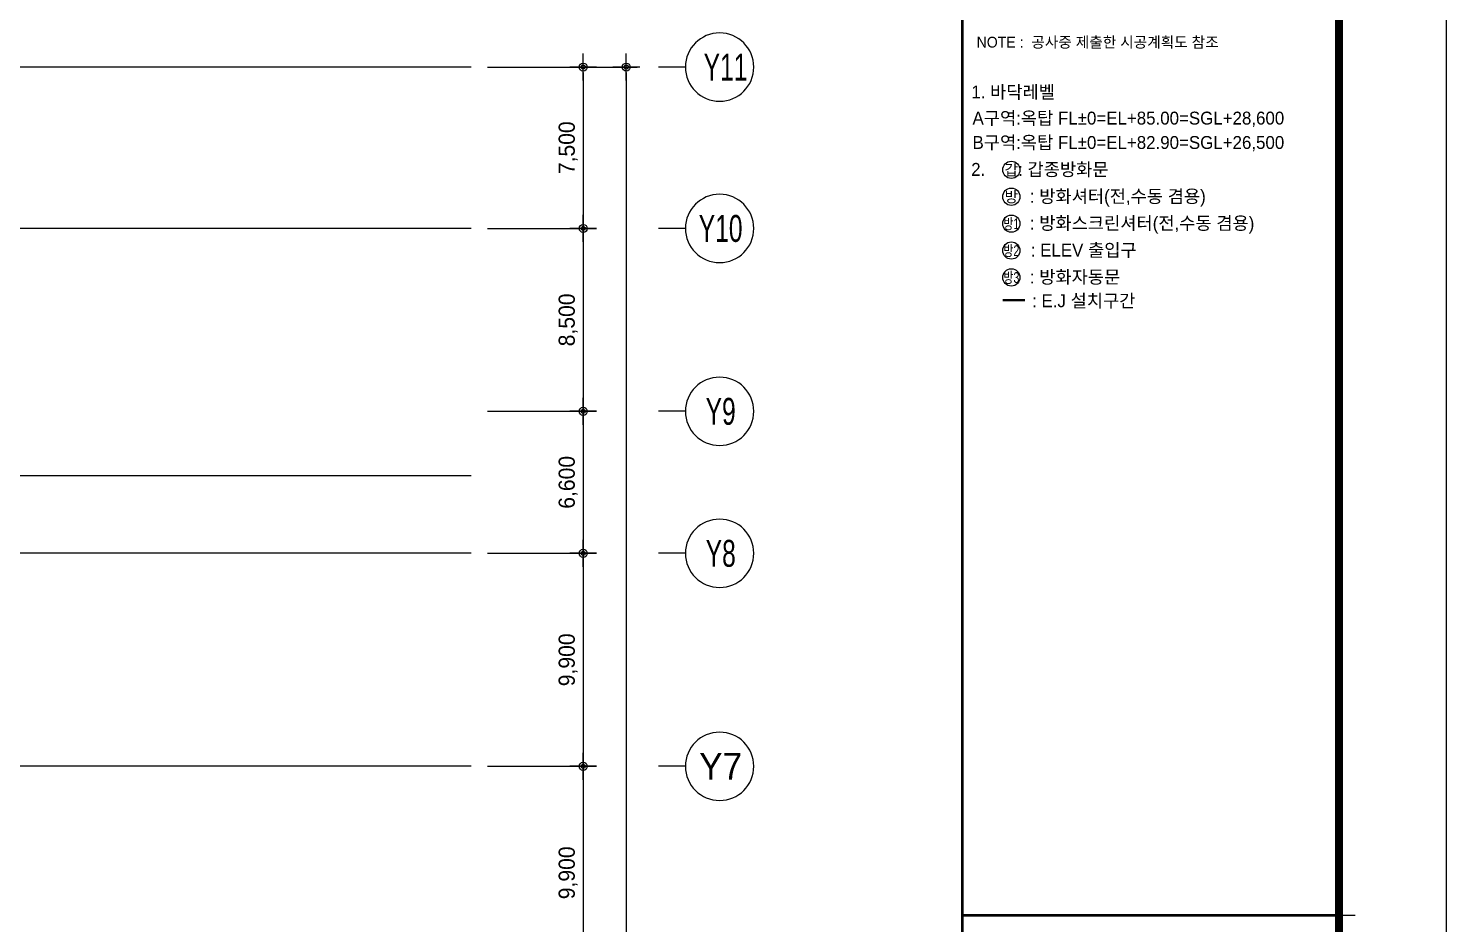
# Model space of a CAD drawing. Header units: metres. Extents: x 630750 to 860239, y 578133 to 726633.
# Drawn here: x 775105 to 841000, y 651998 to 693610 of the extents above; entities that cross this region are included whole.
import ezdxf
from ezdxf.enums import TextEntityAlignment as Align

# ---------------------------------------------------------------- set-up
doc = ezdxf.new("R2010")
doc.units = ezdxf.units.M
doc.header["$LTSCALE"] = 300
doc.linetypes.add('H2', pattern=[0.5, 0.25, -0.25])
doc.layers.get('Defpoints').update_dxf_attribs({"color": 8})
for name, color, linetype in [('001dmp-FORM', 7, 'Continuous'), ('A-CEN-1', 1, 'Continuous'), ('A-DIM', 7, 'Continuous'), ('A-GRID-DIMS', 14, 'Continuous'), ('A-TXT', 3, 'Continuous'), ('DIM', 7, 'Continuous'), ('Text-갑', 7, 'Continuous'), ('Text-방', 7, 'Continuous')]:
    doc.layers.add(name, color=color, linetype=linetype)
doc.styles.add('TEXT(돋음)', font='')
doc.styles.add('돋움', font='')
doc.styles.get('TEXT(돋음)').set_extended_font_data('Dotum')
doc.styles.get('돋움').set_extended_font_data('Dotum')
doc.dimstyles.new('DIM250', dxfattribs={"dimscale": 250, "dimtxt": 3, "dimasz": 1, "dimexe": 2, "dimexo": 3, "dimgap": 1, "dimtad": 1, "dimdec": 0, "dimzin": 0, "dimdsep": 46, "dimlunit": 6, "dimtxsty": 'TEXT(돋음)', "dimblk": 'Z_DOT', "dimcen": 2.5, "dimdle": 2, "dimclrd": 256, "dimclre": 256, "dimclrt": 3, "dimadec": 0, "dimazin": 0, "dimtfac": 1, "dimtdec": 0, "dimtix": 1, "dimtmove": 2, "dimatfit": 3, "dimldrblk": 'Z_DOT', "dimfxl": 1, "dimtolj": 1, "dimtzin": 0, "dimarcsym": 0})

# ---------------------------------------------------------------- blocks, each defined once
blk = doc.blocks.new('Z_DOT')
at = {"layer": 'DIM', "color": 7}
for p, q in [((-2.5, 0), (2.5, 0)), ((0, -2.5), (0, 2.5))]:
    blk.add_line(p, q, dxfattribs=at)
for radius in [0.75, 0.375]:
    blk.add_circle((0, 0), radius, dxfattribs=at)
blk = doc.blocks.new('*D21')
at = {"layer": 'A-DIM', "lineweight": -2, "transparency": 16777216}
for p, q in [((796434, 691810), (803384, 691810)), ((802884, 691560), (802884, 608240)), ((796435, 607990), (803384, 607990))]:
    blk.add_line(p, q, dxfattribs=at)
at = {"layer": 'Defpoints', "color": 0, "transparency": 16777216}
for p in [(795684, 691810), (795685, 607990), (802884, 607990)]:
    blk.add_point(p, dxfattribs=at)
at = {"layer": 'A-DIM', "lineweight": -2, "transparency": 16777216, "xscale": 250, "yscale": 250, "zscale": 250}
for p, rotation in [((802884, 691810), 90), ((802884, 607990), 270)]:
    blk.add_blockref('Z_DOT', p, dxfattribs=dict(at, rotation=rotation))
at = {"layer": 'A-DIM', "color": 3, "transparency": 16777216, "insert": (802187, 649900), "char_height": 750, "attachment_point": 5, "rotation": 90, "style": 'TEXT(돋음)'}
blk.add_mtext('\\A1;83,821', dxfattribs=at)
blk = doc.blocks.new('*D32')
at = {"layer": 'A-DIM', "lineweight": -2, "transparency": 16777216}
for p, q in [((796434, 691810), (801384, 691810)), ((800884, 691560), (800884, 684560)), ((796434, 684310), (801384, 684310))]:
    blk.add_line(p, q, dxfattribs=at)
at = {"layer": 'Defpoints', "color": 0, "transparency": 16777216}
for p in [(795684, 691810), (795684, 684310), (800884, 684310)]:
    blk.add_point(p, dxfattribs=at)
at = {"layer": 'A-DIM', "lineweight": -2, "transparency": 16777216, "xscale": 250, "yscale": 250, "zscale": 250}
for p, rotation in [((800884, 691810), 90), ((800884, 684310), 270)]:
    blk.add_blockref('Z_DOT', p, dxfattribs=dict(at, rotation=rotation))
at = {"layer": 'A-DIM', "color": 3, "transparency": 16777216, "insert": (800187, 688060), "char_height": 750, "attachment_point": 5, "rotation": 90, "style": 'TEXT(돋음)'}
blk.add_mtext('\\A1;7,500', dxfattribs=at)
blk = doc.blocks.new('*D33')
at = {"layer": 'A-DIM', "lineweight": -2, "transparency": 16777216}
for p, q in [((796434, 684310), (801384, 684310)), ((800884, 684060), (800884, 676060)), ((796434, 675810), (801384, 675810))]:
    blk.add_line(p, q, dxfattribs=at)
at = {"layer": 'Defpoints', "color": 0, "transparency": 16777216}
for p in [(795684, 684310), (795684, 675810), (800884, 675810)]:
    blk.add_point(p, dxfattribs=at)
at = {"layer": 'A-DIM', "lineweight": -2, "transparency": 16777216, "xscale": 250, "yscale": 250, "zscale": 250}
for p, rotation in [((800884, 684310), 90), ((800884, 675810), 270)]:
    blk.add_blockref('Z_DOT', p, dxfattribs=dict(at, rotation=rotation))
at = {"layer": 'A-DIM', "color": 3, "transparency": 16777216, "insert": (800187, 680060), "char_height": 750, "attachment_point": 5, "rotation": 90, "style": 'TEXT(돋음)'}
blk.add_mtext('\\A1;8,500', dxfattribs=at)
blk = doc.blocks.new('*D34')
at = {"layer": 'A-DIM', "lineweight": -2, "transparency": 16777216}
for p, q in [((796434, 675810), (801384, 675810)), ((800884, 675560), (800884, 669460)), ((796434, 669210), (801384, 669210))]:
    blk.add_line(p, q, dxfattribs=at)
at = {"layer": 'Defpoints', "color": 0, "transparency": 16777216}
for p in [(795684, 675810), (795684, 669210), (800884, 669210)]:
    blk.add_point(p, dxfattribs=at)
at = {"layer": 'A-DIM', "lineweight": -2, "transparency": 16777216, "xscale": 250, "yscale": 250, "zscale": 250}
for p, rotation in [((800884, 675810), 90), ((800884, 669210), 270)]:
    blk.add_blockref('Z_DOT', p, dxfattribs=dict(at, rotation=rotation))
at = {"layer": 'A-DIM', "color": 3, "transparency": 16777216, "insert": (800187, 672510), "char_height": 750, "attachment_point": 5, "rotation": 90, "style": 'TEXT(돋음)'}
blk.add_mtext('\\A1;6,600', dxfattribs=at)
blk = doc.blocks.new('*D35')
at = {"layer": 'A-DIM', "lineweight": -2, "transparency": 16777216}
for p, q in [((796434, 669210), (801384, 669210)), ((800884, 668960), (800884, 659560)), ((796434, 659310), (801384, 659310))]:
    blk.add_line(p, q, dxfattribs=at)
at = {"layer": 'Defpoints', "color": 0, "transparency": 16777216}
for p in [(795684, 669210), (795684, 659310), (800884, 659310)]:
    blk.add_point(p, dxfattribs=at)
at = {"layer": 'A-DIM', "lineweight": -2, "transparency": 16777216, "xscale": 250, "yscale": 250, "zscale": 250}
for p, rotation in [((800884, 669210), 90), ((800884, 659310), 270)]:
    blk.add_blockref('Z_DOT', p, dxfattribs=dict(at, rotation=rotation))
at = {"layer": 'A-DIM', "color": 3, "transparency": 16777216, "insert": (800187, 664260), "char_height": 750, "attachment_point": 5, "rotation": 90, "style": 'TEXT(돋음)'}
blk.add_mtext('\\A1;9,900', dxfattribs=at)
blk = doc.blocks.new('*D36')
at = {"layer": 'A-DIM', "lineweight": -2, "transparency": 16777216}
for p, q in [((796434, 659310), (801384, 659310)), ((800884, 659060), (800884, 649660)), ((796434, 649410), (801384, 649410))]:
    blk.add_line(p, q, dxfattribs=at)
at = {"layer": 'Defpoints', "color": 0, "transparency": 16777216}
for p in [(795684, 659310), (795684, 649410), (800884, 649410)]:
    blk.add_point(p, dxfattribs=at)
at = {"layer": 'A-DIM', "lineweight": -2, "transparency": 16777216, "xscale": 250, "yscale": 250, "zscale": 250}
for p, rotation in [((800884, 659310), 90), ((800884, 649410), 270)]:
    blk.add_blockref('Z_DOT', p, dxfattribs=dict(at, rotation=rotation))
at = {"layer": 'A-DIM', "color": 3, "transparency": 16777216, "insert": (800187, 654360), "char_height": 750, "attachment_point": 5, "rotation": 90, "style": 'TEXT(돋음)'}
blk.add_mtext('\\A1;9,900', dxfattribs=at)
blk = doc.blocks.new('주열마킹')
blk.add_line((0, 5), (0, 0))
blk.add_circle((0, 11.35), 6.35)
at = {"color": 3, "style": '돋움'}
blk.add_attdef('NO', text='', height=5, dxfattribs=at).set_placement((0, 11.35), align=Align.MIDDLE_CENTER)
blk = doc.blocks.new('xref-sheet(건축)')
at = {"layer": '001dmp-FORM'}
blk.add_line((8240, 2970), (8210, 2970), dxfattribs=at)
at = {"layer": '001dmp-FORM', "color": 30}
blk.add_lwpolyline([(8410, 5940), (0, 5940), (0, 0), (8410, 0)], close=True, dxfattribs=at)
at = {"layer": '001dmp-FORM', "const_width": 15}
blk.add_lwpolyline([(300, 200), (300, 5740), (8210, 5740), (8210, 200)], close=True, dxfattribs=at)
at = {"layer": '001dmp-FORM', "const_width": 5}
for points in [[(7510, 200), (7510, 5740)], [(7510, 2970), (8210, 2970)]]:
    blk.add_lwpolyline(points, dxfattribs=at)
at = {"layer": '001dmp-FORM', "color": 3, "linetype": 'Continuous', "style": '돋움'}
blk.add_text('NOTE :  공사중 제출한 시공계획도 참조', height=20, dxfattribs=at).set_placement((7536.5, 4583.4))

msp = doc.modelspace()

# ---------------------------------------------------------------- linework, layer by layer
at = {"color": 252, "linetype": 'H2', "const_width": 100, "elevation": 0}
msp.add_lwpolyline([(820366.7, 680976.5), (821410.5, 680976.5)], dxfattribs=at)
at = {"layer": 'A-CEN-1', "linetype": 'Continuous'}
for p, q in [((795684.5, 691810.2), (657202.6, 691810.2)), ((795684.5, 684310.2), (657202.6, 684310.2)), ((795684.5, 672810.2), (657202.6, 672810.2)), ((795684.5, 669210.2), (657202.6, 669210.2)), ((795684.5, 659310.2), (657202.6, 659310.2))]:
    msp.add_line(p, q, dxfattribs=at)
at = {"layer": 'Text-갑', "color": 1}
msp.add_circle((820775.4, 687033.3, 0), 400, dxfattribs=at)
at = {"layer": 'Text-방', "color": 1}
for centre in [(820775.4, 685783.3, 0), (820775.4, 684533.3, 0), (820775.4, 683283.3, 0), (820775.4, 682033.3, 0)]:
    msp.add_circle(centre, 400, dxfattribs=at)

# ---------------------------------------------------------------- block references
at = {"xscale": 24.99999125985778, "yscale": 24.9999912364292, "zscale": 24.99999123690949}
msp.add_blockref('xref-sheet(건축)', (630750, 578132.8), dxfattribs=at)
at = {"layer": 'A-GRID-DIMS'}
ref = msp.add_blockref('주열마킹', (804384.5, 691810.2), dxfattribs=dict(at, xscale=-250, yscale=250, zscale=250, rotation=270))
ref.add_attrib('NO', 'Y11', dxfattribs={"layer": '0', "color": 3, "height": 1250, "style": '돋움', "width": 0.7}).set_placement((807497.4, 691810.2, 0), align=Align.MIDDLE_CENTER)
ref = msp.add_blockref('주열마킹', (804384.5, 684310.2), dxfattribs=dict(at, xscale=-250, yscale=250, zscale=250, rotation=270))
ref.add_attrib('NO', 'Y10', dxfattribs={"layer": '0', "color": 3, "height": 1250, "style": '돋움', "width": 0.7}).set_placement((807268.3, 684310.2, 0), align=Align.MIDDLE_CENTER)
ref = msp.add_blockref('주열마킹', (804384.5, 675810.2), dxfattribs=dict(at, xscale=-250, yscale=250, zscale=250, rotation=270))
ref.add_attrib('NO', 'Y9', dxfattribs={"layer": '0', "color": 3, "height": 1250, "style": '돋움', "width": 0.7}).set_placement((807270.7, 675810.2, 0), align=Align.MIDDLE_CENTER)
ref = msp.add_blockref('주열마킹', (804384.5, 669210.2), dxfattribs=dict(at, xscale=-250, yscale=250, zscale=250, rotation=270))
ref.add_attrib('NO', 'Y8', dxfattribs={"layer": '0', "color": 3, "height": 1250, "style": '돋움', "width": 0.7}).set_placement((807273, 669210.2, 0), align=Align.MIDDLE_CENTER)
ref = msp.add_blockref('주열마킹', (804384.5, 659310.2), dxfattribs=dict(at, xscale=-250, yscale=250, zscale=250, rotation=270))
ref.add_attrib('NO', 'Y7', dxfattribs={"layer": '0', "color": 3, "height": 1250, "style": '돋움'}).set_placement((807270.6, 659310.2, 0), align=Align.MIDDLE_CENTER)

# ---------------------------------------------------------------- texts
at = {"layer": 'A-TXT', "style": '돋움'}
for s, p in [('1. 바닥레벨', (818915.4, 690351.6, 0)), ('A구역:옥탑 FL%%P0=EL+85.00=SGL+28,600', (818971.2, 689138.3, 0)), ('B구역:옥탑 FL%%P0=EL+82.90=SGL+26,500', (818971.2, 688005.4, 0)), ('2.       : 갑종방화문', (818910.4, 686755, 0)), (': 방화셔터(전,수동 겸용)', (821636.5, 685505, 0)), (': 방화스크린셔터(전,수동 겸용)', (821636.5, 684255, 0)), (': ELEV 출입구', (821678.2, 683005, 0)), (': 방화자동문', (821636.5, 681755, 0)), (': E.J 설치구간', (821740.6, 680649.1, 0))]:
    msp.add_text(s, height=600, dxfattribs=at).set_placement(p)
at = {"layer": 'Text-갑', "style": 'TEXT(돋음)'}
msp.add_text('갑', height=500, dxfattribs=at).set_placement((820775.4, 687027.8, 0), align=Align.MIDDLE_CENTER)
at = {"layer": 'Text-방', "style": 'TEXT(돋음)'}
msp.add_text('방', height=500, dxfattribs=at).set_placement((820775.4, 685777.8, 0), align=Align.MIDDLE_CENTER)
at = {"layer": 'Text-방', "style": 'TEXT(돋음)', "width": 0.75}
for s, p in [('방1', (820775.4, 684527.8, 0)), ('방2', (820775.4, 683277.8, 0)), ('방3', (820775.4, 682027.8, 0))]:
    msp.add_text(s, height=500, dxfattribs=at).set_placement(p, align=Align.MIDDLE_CENTER)

# ---------------------------------------------------------------- dimensions: what is measured, and where the dimension line sits
at = {"layer": 'A-DIM'}
for base, p1, p2, picture, middle in [((802884.5, 607989.6), (795684.5, 691810.2), (795684.6, 607989.6), '*D21', (802186.7, 649899.9)), ((800884.5, 684310.2), (795684.5, 691810.2), (795684.5, 684310.2), '*D32', (800186.7, 688060.2)), ((800884.5, 675810.2), (795684.5, 684310.2), (795684.5, 675810.2), '*D33', (800186.7, 680060.2)), ((800884.5, 669210.2), (795684.5, 675810.2), (795684.5, 669210.2), '*D34', (800186.7, 672510.2)), ((800884.5, 659310.2), (795684.5, 669210.2), (795684.5, 659310.2), '*D35', (800186.7, 664260.2)), ((800884.5, 649410.2), (795684.5, 659310.2), (795684.5, 649410.2), '*D36', (800186.7, 654360.2))]:
    dim = msp.add_linear_dim(base=base, p1=p1, p2=p2, angle=90, dimstyle='DIM250', dxfattribs=at)
    dim.commit()
    dim.dimension.update_dxf_attribs({"geometry": picture, "text_midpoint": middle})

doc.saveas('drawing.dxf')
